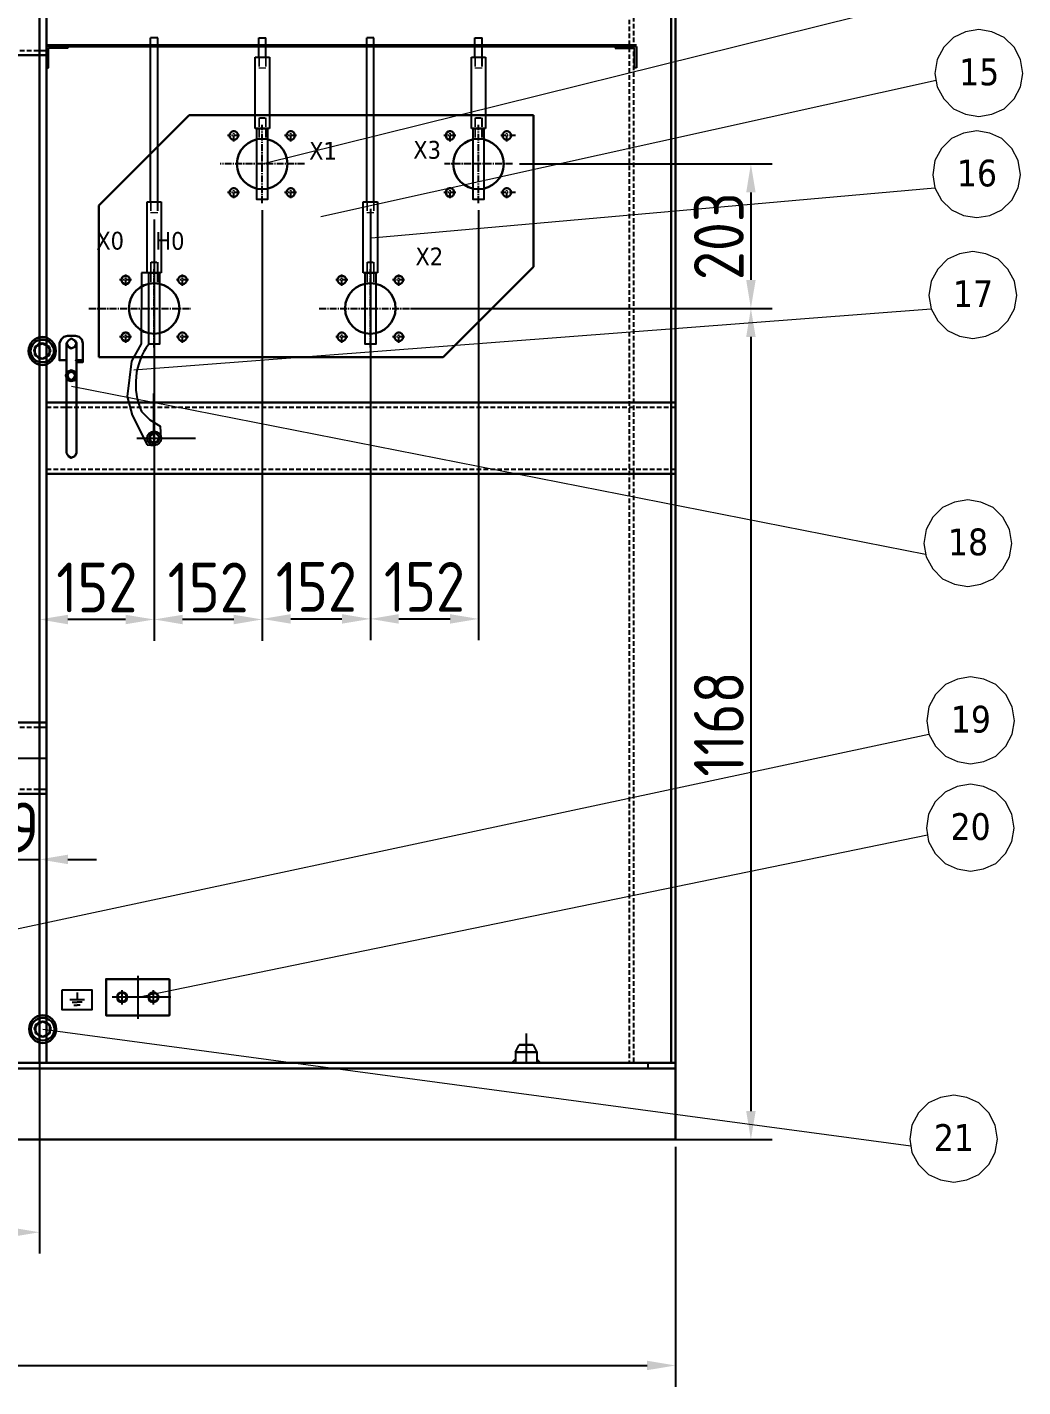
# Model space of a CAD drawing. Header units: millimetres. Extents: x 51831 to 122350, y -311274 to -161296.
# Drawn here: x 54587 to 55987, y -164582 to -162672 of the extents above; entities that cross this region are included whole.
import ezdxf

# ---------------------------------------------------------------- set-up
doc = ezdxf.new("R2010")
doc.units = ezdxf.units.MM
doc.header["$LTSCALE"] = 13
for name, pattern in [('CENTER', [50.8, 31.75, -6.35, 6.35, -6.35]), ('CENTER2', [1.125, 0.75, -0.125, 0.125, -0.125]), ('CENTERX2', [101.6, 63.5, -12.7, 12.7, -12.7]), ('DASHED', [0.75, 0.5, -0.25]), ('HIDDEN', [9.525, 6.35, -3.175]), ('虚线', [2, 1, -1])]:
    doc.linetypes.add(name, pattern=pattern)
doc.layers.get('0').update_dxf_attribs({"color": 1, "linetype": 'CENTER'})
for name, color, linetype in [('1', 4, 'Continuous'), ('3中心线层', 1, 'CENTER'), ('4', 2, 'HIDDEN'), ('4虚线层', 6, 'DASHED'), ('中心线', 1, 'CENTER2'), ('粗实线', 4, 'Continuous'), ('细实线', 2, 'Continuous')]:
    doc.layers.add(name, color=color, linetype=linetype)
for name, color, linetype, lineweight in [('标注、文本', 3, 'Continuous', 25), ('虚线层', 6, '虚线', 18), ('铁心', 3, 'Continuous', 0)]:
    doc.layers.add(name, color=color, linetype=linetype, lineweight=lineweight)
doc.styles.get("Standard").update_dxf_attribs({"font": 'gbenor.shx', "bigfont": 'gbcbig.shx'})
doc.styles.add('Tahoma$001', font='tahoma.ttf', dxfattribs={"height": 2.159784})
doc.dimstyles.new('1-15', dxfattribs={"dimscale": 20, "dimtxt": 3.5, "dimasz": 2, "dimexe": 1.5, "dimexo": 0.5, "dimgap": 0.5, "dimtad": 1, "dimtoh": 1, "dimdec": 1, "dimdsep": 46, "dimtxsty": 'Standard', "dimcen": 2.5, "dimclrd": 3, "dimclre": 3, "dimclrt": 3, "dimadec": 0, "dimazin": 2, "dimtfac": 1, "dimtdec": 1, "dimtmove": 0, "dimatfit": 2, "dimfxl": 1, "dimarcsym": 0})

# ---------------------------------------------------------------- blocks, each defined once
blk = doc.blocks.new('A$C3970166B')
at = {"layer": '标注、文本', "color": 4, "lineweight": 30}
for points in [[(20.3, 13.5), (18.6, 16.9), (16.1, 19.5), (12.7, 20.3), (9.3, 19.5), (6.8, 16.9), (5.1, 13.5), (6.8, 9.3), (9.3, 6.8), (12.7, 5.9), (16.1, 6.8), (18.6, 9.3)], [(19.5, 16.9), (12.7, 20.3), (5.9, 16.9), (5.9, 9.3), (12.7, 5.9), (19.5, 9.3)]]:
    blk.add_lwpolyline(points, close=True, dxfattribs=at)
for major_axis, ratio in [((0, 13.1), 0.967742), ((-11, 0), 0.961538)]:
    blk.add_ellipse((12.7, 13.1), major_axis=major_axis, ratio=ratio, start_param=0, end_param=6.283185, dxfattribs=at)
blk = doc.blocks.new('A$C33D96195')
at = {"layer": '标注、文本', "color": 4, "lineweight": 30}
for points in [[(30.5, 150.8), (27.9, 155.9), (24.1, 159.7), (19, 161), (14, 159.7), (10.2, 155.9), (7.6, 150.8), (10.2, 144.5), (14, 140.7), (19, 139.4), (24.1, 140.7), (27.9, 144.5)], [(29.2, 155.9), (19, 161), (8.9, 155.9), (8.9, 144.5), (19, 139.4), (29.2, 144.5)], [(67.3, 115.6), (66, 120.7), (59.7, 123.2), (54.6, 120.7), (52.1, 115.6), (54.6, 109.2), (59.7, 108), (66, 109.2)], [(66, 115.6), (63.5, 119.4), (59.7, 120.7), (55.9, 119.4), (54.6, 115.6), (55.9, 111.8), (59.7, 109.2), (63.5, 111.8)]]:
    blk.add_lwpolyline(points, close=True, dxfattribs=at)
for points in [[(54.6, 171.4), (49.5, 170.2), (45.7, 166.4), (43.2, 161.3)], [(53.3, 137.2), (43.2, 137.2), (43.2, 161.3)], [(67.3, 6.4), (67.3, 161.3), (64.8, 165.1), (59.7, 167.6), (55.9, 165.1), (53.3, 161.3), (55.9, 156.2), (59.7, 153.7), (64.8, 156.2), (67.3, 161.3)], [(53.3, 161.3), (53.3, 6.4)], [(54.6, 171.4), (66, 171.4)], [(76.2, 161.3), (74.9, 166.4), (71.1, 170.2), (66, 171.4)], [(76.2, 161.3), (76.2, 137.2), (66, 137.2), (76.2, 137.2), (76.2, 134.6), (66, 134.6)], [(53.3, 6.4), (55.9, 2.5), (59.7, 0), (64.8, 2.5), (67.3, 6.4)]]:
    blk.add_lwpolyline(points, dxfattribs=at)
for major_axis, ratio in [((0, 19.7), 0.967742), ((-16.5, 0), 0.961538)]:
    blk.add_ellipse((19, 150.2), major_axis=major_axis, ratio=ratio, start_param=0, end_param=6.283185, dxfattribs=at)
at = {"layer": '标注、文本', "xscale": 1.5, "yscale": 1.5, "zscale": 1.5}
blk.add_blockref('A$C3970166B', (0, 130.5), dxfattribs=at)
blk = doc.blocks.new('257561')
at = {"layer": '标注、文本'}
for p, q in [((856.87, 2219.06), (856.87, 2214.09)), ((851.69, 2214.09), (862.06, 2214.09)), ((853.4, 2212.22), (856.87, 2212.22)), ((854.71, 2210.17), (856.87, 2210.17)), ((860.35, 2212.22), (856.87, 2212.22)), ((859.04, 2210.17), (856.87, 2210.17))]:
    blk.add_line(p, q, dxfattribs=at)
blk = doc.blocks.new('*D1085')
at = {"layer": 'Defpoints', "color": 0, "transparency": 16777216}
for p in [(53488.7, -164234.9), (55498.7, -164234.9), (55498.7, -164552.3)]:
    blk.add_point(p, dxfattribs=at)
at = {"layer": '标注、文本', "color": 3, "lineweight": -2, "transparency": 16777216}
for p, q in [((53488.7, -164244.9), (53488.7, -164582.3)), ((55498.7, -164244.9), (55498.7, -164582.3)), ((53528.7, -164552.3), (55458.7, -164552.3))]:
    blk.add_line(p, q, dxfattribs=at)
at = {"layer": '标注、文本', "color": 3, "transparency": 16777216}
for points in [[(53528.7, -164545.6), (53528.7, -164558.9), (53488.7, -164552.3)], [(55458.7, -164545.6), (55458.7, -164558.9), (55498.7, -164552.3)]]:
    blk.add_solid(points, dxfattribs=at)
at = {"layer": '标注、文本', "color": 3, "transparency": 16777216, "insert": (54493.7, -164507.3), "char_height": 70, "attachment_point": 5}
blk.add_mtext('2010', dxfattribs=at)
blk = doc.blocks.new('*D1081')
at = {"layer": 'Defpoints', "color": 0, "transparency": 16777216}
for p in [(54604.5, -163249.3), (54514.7, -163329), (54604.5, -163841.2)]:
    blk.add_point(p, dxfattribs=at)
at = {"layer": '标注、文本', "color": 3, "lineweight": -2, "transparency": 16777216}
for p, q in [((54604.5, -163259.3), (54604.5, -163871.2)), ((54514.7, -163339), (54514.7, -163871.2)), ((54474.7, -163841.2), (54434.7, -163841.2)), ((54514.7, -163841.2), (54604.5, -163841.2)), ((54644.5, -163841.2), (54684.5, -163841.2))]:
    blk.add_line(p, q, dxfattribs=at)
at = {"layer": '标注、文本', "color": 3, "transparency": 16777216}
for points in [[(54474.7, -163834.5), (54474.7, -163847.8), (54514.7, -163841.2)], [(54644.5, -163834.5), (54644.5, -163847.8), (54604.5, -163841.2)]]:
    blk.add_solid(points, dxfattribs=at)
at = {"layer": '标注、文本', "color": 3, "transparency": 16777216, "insert": (54559.6, -163796.2), "char_height": 70, "attachment_point": 5}
blk.add_mtext('89', dxfattribs=at)
blk = doc.blocks.new('*D1090')
at = {"layer": 'Defpoints', "color": 0, "transparency": 16777216}
for p in [(54765.7, -163121.9), (54604.5, -163504), (54604.5, -163527.9)]:
    blk.add_point(p, dxfattribs=at)
at = {"layer": '标注、文本', "color": 3, "lineweight": -2, "transparency": 16777216}
for p, q in [((54765.7, -163131.9), (54765.7, -163534)), ((54604.5, -163517.9), (54604.5, -163474)), ((54725.7, -163504), (54644.5, -163504))]:
    blk.add_line(p, q, dxfattribs=at)
at = {"layer": '标注、文本', "color": 3, "transparency": 16777216}
for points in [[(54644.5, -163497.4), (54644.5, -163510.7), (54604.5, -163504)], [(54725.7, -163497.4), (54725.7, -163510.7), (54765.7, -163504)]]:
    blk.add_solid(points, dxfattribs=at)
at = {"layer": '标注、文本', "color": 3, "transparency": 16777216, "insert": (54685.1, -163459), "char_height": 70, "attachment_point": 5}
blk.add_mtext('152', dxfattribs=at)
blk = doc.blocks.new('*D1091')
at = {"layer": 'Defpoints', "color": 0, "transparency": 16777216}
for p in [(54765.7, -162931.9), (54917.7, -162918.9), (54765.7, -163504)]:
    blk.add_point(p, dxfattribs=at)
at = {"layer": '标注、文本', "color": 3, "lineweight": -2, "transparency": 16777216}
for p, q in [((54917.7, -162928.9), (54917.7, -163534)), ((54765.7, -162941.9), (54765.7, -163534)), ((54877.7, -163504), (54805.7, -163504))]:
    blk.add_line(p, q, dxfattribs=at)
at = {"layer": '标注、文本', "color": 3, "transparency": 16777216}
for points in [[(54805.7, -163497.4), (54805.7, -163510.7), (54765.7, -163504)], [(54877.7, -163497.4), (54877.7, -163510.7), (54917.7, -163504)]]:
    blk.add_solid(points, dxfattribs=at)
at = {"layer": '标注、文本', "color": 3, "transparency": 16777216, "insert": (54841.7, -163459), "char_height": 70, "attachment_point": 5}
blk.add_mtext('152', dxfattribs=at)
blk = doc.blocks.new('*D1092')
at = {"layer": 'Defpoints', "color": 0, "transparency": 16777216}
for p in [(54917.7, -162918.9), (55069.7, -162916.9), (55069.7, -163503.2)]:
    blk.add_point(p, dxfattribs=at)
at = {"layer": '标注、文本', "color": 3, "lineweight": -2, "transparency": 16777216}
for p, q in [((54917.7, -162928.9), (54917.7, -163533.2)), ((55069.7, -162926.9), (55069.7, -163533.2)), ((54957.7, -163503.2), (55029.7, -163503.2))]:
    blk.add_line(p, q, dxfattribs=at)
at = {"layer": '标注、文本', "color": 3, "transparency": 16777216}
for points in [[(54957.7, -163496.5), (54957.7, -163509.9), (54917.7, -163503.2)], [(55029.7, -163496.5), (55029.7, -163509.9), (55069.7, -163503.2)]]:
    blk.add_solid(points, dxfattribs=at)
at = {"layer": '标注、文本', "color": 3, "transparency": 16777216, "insert": (54993.7, -163458.2), "char_height": 70, "attachment_point": 5}
blk.add_mtext('152', dxfattribs=at)
blk = doc.blocks.new('*D1093')
at = {"layer": 'Defpoints', "color": 0, "transparency": 16777216}
for p in [(55221.7, -162918.9), (55069.7, -163116.9), (55221.7, -163503.2)]:
    blk.add_point(p, dxfattribs=at)
at = {"layer": '标注、文本', "color": 3, "lineweight": -2, "transparency": 16777216}
for p, q in [((55221.7, -162928.9), (55221.7, -163533.2)), ((55069.7, -163126.9), (55069.7, -163533.2)), ((55109.7, -163503.2), (55181.7, -163503.2))]:
    blk.add_line(p, q, dxfattribs=at)
at = {"layer": '标注、文本', "color": 3, "transparency": 16777216}
for points in [[(55109.7, -163496.5), (55109.7, -163509.9), (55069.7, -163503.2)], [(55181.7, -163496.5), (55181.7, -163509.9), (55221.7, -163503.2)]]:
    blk.add_solid(points, dxfattribs=at)
at = {"layer": '标注、文本', "color": 3, "transparency": 16777216, "insert": (55145.7, -163458.2), "char_height": 70, "attachment_point": 5}
blk.add_mtext('152', dxfattribs=at)
blk = doc.blocks.new('*D1082')
at = {"layer": 'Defpoints', "color": 0, "transparency": 16777216}
for p in [(55116.5, -163066.9), (55116.5, -164234.9), (55604.7, -164234.9)]:
    blk.add_point(p, dxfattribs=at)
at = {"layer": '标注、文本', "color": 3, "lineweight": -2, "transparency": 16777216}
for p, q in [((55126.5, -163066.9), (55634.7, -163066.9)), ((55604.7, -163106.9), (55604.7, -164194.9)), ((55126.5, -164234.9), (55634.7, -164234.9))]:
    blk.add_line(p, q, dxfattribs=at)
at = {"layer": '标注、文本', "color": 3, "transparency": 16777216}
for points in [[(55598.1, -163106.9), (55611.4, -163106.9), (55604.7, -163066.9)], [(55598.1, -164194.9), (55611.4, -164194.9), (55604.7, -164234.9)]]:
    blk.add_solid(points, dxfattribs=at)
at = {"layer": '标注、文本', "color": 3, "transparency": 16777216, "insert": (55559.7, -163650.9), "char_height": 70, "attachment_point": 5, "rotation": 90}
blk.add_mtext('1168', dxfattribs=at)
blk = doc.blocks.new('*D1095')
at = {"layer": 'Defpoints', "color": 0, "transparency": 16777216}
for p in [(55269.5, -162863.9), (55379.5, -163066.9), (55604.7, -163066.9)]:
    blk.add_point(p, dxfattribs=at)
at = {"layer": '标注、文本', "color": 3, "lineweight": -2, "transparency": 16777216}
for p, q in [((55279.5, -162863.9), (55634.7, -162863.9)), ((55604.7, -162903.9), (55604.7, -163026.9)), ((55389.5, -163066.9), (55634.7, -163066.9))]:
    blk.add_line(p, q, dxfattribs=at)
at = {"layer": '标注、文本', "color": 3, "transparency": 16777216}
for points in [[(55598.1, -162903.9), (55611.4, -162903.9), (55604.7, -162863.9)], [(55598.1, -163026.9), (55611.4, -163026.9), (55604.7, -163066.9)]]:
    blk.add_solid(points, dxfattribs=at)
at = {"layer": '标注、文本', "color": 3, "transparency": 16777216, "insert": (55559.7, -162965.4), "char_height": 70, "attachment_point": 5, "rotation": 90}
blk.add_mtext('203', dxfattribs=at)
blk = doc.blocks.new('*D1101')
at = {"layer": 'Defpoints', "color": 0, "transparency": 16777216}
for p in [(54121.7, -163585.4), (54604.5, -163585.4), (54604.5, -164365.1)]:
    blk.add_point(p, dxfattribs=at)
at = {"layer": '标注、文本', "color": 3, "lineweight": -2, "transparency": 16777216}
for p, q in [((54121.7, -163595.4), (54121.7, -164395.1)), ((54604.5, -163595.4), (54604.5, -164395.1)), ((54161.7, -164365.1), (54564.5, -164365.1))]:
    blk.add_line(p, q, dxfattribs=at)
at = {"layer": '标注、文本', "color": 3, "transparency": 16777216}
for points in [[(54161.7, -164358.4), (54161.7, -164371.7), (54121.7, -164365.1)], [(54564.5, -164358.4), (54564.5, -164371.7), (54604.5, -164365.1)]]:
    blk.add_solid(points, dxfattribs=at)
at = {"layer": '标注、文本', "color": 3, "transparency": 16777216, "insert": (54363.1, -164320.1), "char_height": 70, "attachment_point": 5}
blk.add_mtext('483', dxfattribs=at)

msp = doc.modelspace()

# ---------------------------------------------------------------- linework, layer by layer
for p, q in [((54913.703, -162713.902), (54921.703, -162713.902)), ((55217.703, -162713.902), (55225.703, -162713.902)), ((54913.703, -162798.902), (54921.703, -162798.902)), ((54913.703, -162813.902), (54921.703, -162813.902)), ((54913.703, -162813.902), (54921.703, -162813.902)), ((55217.703, -162798.902), (55225.703, -162798.902)), ((55217.703, -162813.902), (55225.703, -162813.902)), ((55217.703, -162813.902), (55225.703, -162813.902)), ((54761.703, -162916.902), (54769.703, -162916.902)), ((55065.703, -162916.902), (55073.703, -162916.902)), ((54761.703, -163001.902), (54769.703, -163001.902)), ((55065.703, -163001.902), (55073.703, -163001.902)), ((54761.703, -163016.902), (54769.703, -163016.902)), ((55065.703, -163016.902), (55073.703, -163016.902)), ((55065.703, -163016.902), (55073.703, -163016.902))]:
    msp.add_line(p, q)
at = {"layer": '1', "color": 1, "linetype": 'CENTERX2', "lineweight": -3, "ltscale": 0.1}
for p, q in [((54764.703, -163186.352), (54764.703, -163246.627)), ((54741.381, -163249.324), (54834.026, -163249.324)), ((54765.703, -163259.332), (54765.703, -163239.316)), ((53475.701, -163698.902), (54614.515, -163698.902)), ((54742.776, -164004.765), (54742.776, -164065.04)), ((54789.099, -164034.902), (54696.453, -164034.902)), ((54720.776, -164044.91), (54720.776, -164024.894)), ((54764.776, -164044.91), (54764.776, -164024.894)), ((55288.701, -164085.965), (55288.701, -164126.902))]:
    msp.add_line(p, q, dxfattribs=at)
at = {"layer": '3中心线层', "ltscale": 0.02}
for p, q in [((54877.703, -162832.111), (54877.703, -162816.299)), ((54957.703, -162832.111), (54957.703, -162816.299)), ((55181.703, -162832.111), (55181.703, -162816.299)), ((55261.703, -162832.111), (55261.703, -162816.299)), ((54885.891, -162823.902), (54869.063, -162823.902)), ((54965.891, -162823.902), (54949.063, -162823.902)), ((55189.891, -162823.902), (55173.063, -162823.902)), ((55273.582, -162823.902), (55253.063, -162823.902)), ((54885.891, -162903.902), (54869.063, -162903.902)), ((54877.703, -162912.111), (54877.703, -162896.299)), ((54965.891, -162903.902), (54949.063, -162903.902)), ((54957.703, -162912.111), (54957.703, -162896.299)), ((55189.891, -162903.902), (55173.063, -162903.902)), ((55181.703, -162912.111), (55181.703, -162896.299)), ((55273.582, -162903.902), (55253.063, -162903.902)), ((55261.703, -162912.111), (55261.703, -162896.299)), ((54733.891, -163026.902), (54717.063, -163026.902)), ((54725.703, -163035.111), (54725.703, -163019.299)), ((54813.891, -163026.902), (54797.063, -163026.902)), ((54805.703, -163035.111), (54805.703, -163019.299)), ((55037.891, -163026.902), (55021.063, -163026.902)), ((55029.703, -163035.111), (55029.703, -163019.299)), ((55117.891, -163026.902), (55101.063, -163026.902)), ((55109.703, -163035.111), (55109.703, -163019.299)), ((54725.703, -163115.111), (54725.703, -163099.299)), ((54805.703, -163115.111), (54805.703, -163099.299)), ((55029.703, -163115.111), (55029.703, -163099.299)), ((55109.703, -163115.111), (55109.703, -163099.299)), ((54733.891, -163106.902), (54717.063, -163106.902)), ((54813.891, -163106.902), (54797.063, -163106.902)), ((55037.891, -163106.902), (55021.063, -163106.902)), ((55117.891, -163106.902), (55101.063, -163106.902))]:
    msp.add_line(p, q, dxfattribs=at)
at = {"layer": '4'}
for p, q in [((55273.701, -164111.902), (55273.701, -164126.902)), ((55303.701, -164111.902), (55303.701, -164126.902))]:
    msp.add_line(p, q, dxfattribs=at)
at = {"layer": '4虚线层'}
for p, q in [((55433.701, -162232.152), (55433.701, -164126.902)), ((55439.701, -162228.152), (55439.701, -164126.902)), ((53494.701, -162704.662), (54614.515, -162704.662)), ((54614.515, -163205.824), (55498.701, -163205.824)), ((54614.515, -163292.824), (55498.701, -163292.824)), ((53494.701, -163655.402), (54614.515, -163655.402)), ((53494.701, -163742.402), (54614.515, -163742.402)), ((55298.701, -164101.902), (55278.701, -164101.902)), ((55403.701, -164126.902), (53527.701, -164126.902)), ((53527.701, -164126.902), (55459.701, -164126.902)), ((55459.701, -164134.902), (53527.701, -164134.902)), ((55459.701, -164126.902), (55459.701, -164134.902)), ((55459.701, -164234.902), (53527.701, -164234.902))]:
    msp.add_line(p, q, dxfattribs=at)
at = {"layer": '中心线'}
for p, q in [((54917.703, -162918.902), (54917.703, -162808.902)), ((55221.703, -162918.902), (55221.703, -162808.902)), ((54977.045, -162863.902), (54858.362, -162863.902)), ((55269.453, -162863.902), (55173.953, -162863.902)), ((54765.703, -163121.902), (54765.703, -163011.902)), ((55069.703, -163121.902), (55069.703, -163011.902)), ((54673.887, -163066.902), (54817.52, -163066.902)), ((54997.887, -163066.902), (55141.52, -163066.902))]:
    msp.add_line(p, q, dxfattribs=at)
at = {"layer": '标注、文本', "color": 4, "lineweight": 30}
for p, q in [((55492.701, -164126.902), (55492.701, -162084.934)), ((55498.701, -164134.902), (55498.701, -162084.934)), ((53494.701, -162711.162), (54614.515, -162711.162)), ((54614.515, -163199.324), (55498.701, -163199.324)), ((54614.515, -163299.324), (55498.701, -163299.324)), ((53494.701, -163648.902), (54614.515, -163648.902)), ((53494.701, -163748.902), (54614.515, -163748.902)), ((55303.701, -164111.902), (55273.701, -164111.902)), ((55298.701, -164101.902), (55278.701, -164101.902)), ((55498.701, -164126.902), (53488.701, -164126.902)), ((55498.701, -164134.902), (53488.701, -164134.902)), ((55498.701, -164234.902), (55498.701, -164134.902)), ((55498.701, -164234.902), (53488.701, -164234.902))]:
    msp.add_line(p, q, dxfattribs=at)
at = {"layer": '标注、文本'}
for p, q in [((54614.515, -162696.402), (55443.701, -162696.402)), ((54614.515, -162698.902), (55443.701, -162698.902)), ((54614.515, -162698.902), (54644.515, -162698.902)), ((54614.515, -162698.902), (54614.515, -162728.902)), ((54644.515, -162701.402), (54617.015, -162701.402)), ((54617.015, -162728.902), (54617.015, -162701.402)), ((54644.515, -162698.902), (54644.515, -162701.402)), ((54760.703, -162916.902), (54760.703, -162686.795)), ((54770.703, -162686.795), (54760.703, -162686.795)), ((54770.703, -162916.902), (54770.703, -162686.795)), ((54912.703, -162713.902), (54912.703, -162686.795)), ((54912.703, -162686.795), (54922.703, -162686.795)), ((54922.703, -162713.902), (54922.703, -162686.795)), ((55064.703, -162916.902), (55064.703, -162686.795)), ((55074.703, -162686.795), (55064.703, -162686.795)), ((55074.703, -162916.902), (55074.703, -162686.795)), ((55216.703, -162713.902), (55216.703, -162686.795)), ((55216.703, -162686.795), (55226.703, -162686.795)), ((55226.703, -162713.902), (55226.703, -162686.795)), ((55443.701, -162698.902), (55413.701, -162698.902)), ((55413.701, -162698.902), (55413.701, -162701.402)), ((55413.701, -162701.402), (55441.201, -162701.402)), ((55441.201, -162728.902), (55441.201, -162701.402)), ((55443.701, -162698.902), (55443.701, -162728.902)), ((54907.703, -162713.902), (54927.703, -162713.902)), ((54907.703, -162813.902), (54907.703, -162713.902)), ((54927.703, -162713.902), (54927.703, -162813.902)), ((55211.703, -162713.902), (55231.703, -162713.902)), ((55211.703, -162813.902), (55211.703, -162713.902)), ((55231.703, -162713.902), (55231.703, -162813.902)), ((54614.515, -162728.902), (54617.015, -162728.902)), ((55443.701, -162728.902), (55441.201, -162728.902)), ((54927.703, -162813.902), (54907.703, -162813.902)), ((55231.703, -162813.902), (55211.703, -162813.902)), ((54755.703, -162916.902), (54775.703, -162916.902)), ((54755.703, -163016.902), (54755.703, -162916.902)), ((54775.703, -162916.902), (54775.703, -163016.902)), ((55059.703, -162916.902), (55079.703, -162916.902)), ((55059.703, -163016.902), (55059.703, -162916.902)), ((55079.703, -162916.902), (55079.703, -163016.902)), ((54748.176, -163016.902), (54747.672, -163116.612)), ((54758.203, -163016.902), (54748.176, -163016.902)), ((54775.703, -163016.902), (54755.703, -163016.902)), ((55079.703, -163016.902), (55059.703, -163016.902)), ((54747.672, -163116.612), (54734.089, -163141.063)), ((54734.089, -163141.063), (54727.771, -163190.777)), ((54727.771, -163190.777), (54734.91, -163217.011)), ((55221.703, -163199.324), (55221.703, -163299.324)), ((54734.91, -163217.011), (54755.717, -163258.642)), ((54755.717, -163258.642), (54765.703, -163259.332)), ((55273.701, -164111.902), (55278.701, -164101.902)), ((55298.701, -164101.902), (55303.701, -164111.902)), ((55268.701, -164126.902), (55273.701, -164121.902)), ((55273.701, -164126.902), (55268.701, -164126.902)), ((55276.651, -164126.902), (55286.651, -164126.902)), ((55308.701, -164126.902), (55303.701, -164121.902)), ((55303.701, -164126.902), (55308.701, -164126.902))]:
    msp.add_line(p, q, dxfattribs=at)
msp.add_lwpolyline([(54775.703, -163249.324), (54774.502, -163232.926), (54760.119, -163223.956), (54748.099, -163211.891)], dxfattribs=at)
at = {"layer": '标注、文本', "color": 4, "lineweight": 30}
for points in [[(54787.276, -164009.402), (54698.276, -164009.402), (54698.276, -164060.402), (54787.276, -164060.402)], [(54620.508, -164078.926), (54617.968, -164073.846), (54614.158, -164070.036), (54609.078, -164068.766), (54603.998, -164070.036), (54600.188, -164073.846), (54597.648, -164078.926), (54600.188, -164085.276), (54603.998, -164089.086), (54609.078, -164090.356), (54614.158, -164089.086), (54617.968, -164085.276)], [(54619.238, -164073.846), (54609.078, -164068.766), (54598.918, -164073.846), (54598.918, -164085.276), (54609.078, -164090.356), (54619.238, -164085.276)]]:
    msp.add_lwpolyline(points, close=True, dxfattribs=at)
at = {"layer": '标注、文本'}
msp.add_lwpolyline([(54636.601, -164024.632), (54678.121, -164024.632), (54678.121, -164052.341), (54636.601, -164052.341)], close=True, dxfattribs=at)
msp.add_circle((54765.703, -163249.324), 10, dxfattribs=at)
at = {"layer": '标注、文本', "color": 4, "lineweight": 30}
for centre in [(54765.703, -163249.324), (54720.776, -164034.902), (54764.776, -164034.902)]:
    msp.add_circle(centre, 7, dxfattribs=at)
at = {"layer": '标注、文本'}
for centre, radius, start, end in [((54834.279, -163173.027), 94.538, 143.581922, 204.273732), ((54765.703, -163249.324), 6, 90, 0), ((54720.776, -164034.902), 6, 180, 90), ((54764.776, -164034.902), 6, 180, 90)]:
    msp.add_arc(centre, radius, start, end, dxfattribs=at)
at = {"layer": '标注、文本', "color": 4, "lineweight": 30}
for major_axis, ratio in [((0, 19.685), 0.967742), ((-16.51, 0), 0.961538)]:
    msp.add_ellipse((54609.078, -164079.561), major_axis=major_axis, ratio=ratio, start_param=0, end_param=6.283185, dxfattribs=at)
at = {"layer": '粗实线', "lineweight": 30}
for p, q in [((54604.515, -162084.934), (54604.515, -164126.902)), ((54614.515, -162084.934), (54614.515, -164126.902))]:
    msp.add_line(p, q, dxfattribs=at)
at = {"layer": '粗实线'}
for points in [[(54910.203, -162813.902), (54925.203, -162813.902), (54925.203, -162913.902), (54910.203, -162913.902)], [(55214.203, -162813.902), (55229.203, -162813.902), (55229.203, -162913.902), (55214.203, -162913.902)], [(54758.203, -163016.902), (54773.203, -163016.902), (54773.203, -163116.902), (54758.203, -163116.902)], [(55062.203, -163016.902), (55077.203, -163016.902), (55077.203, -163116.902), (55062.203, -163116.902)]]:
    msp.add_lwpolyline(points, close=True, dxfattribs=at)
at = {"layer": '粗实线', "lineweight": 30}
for centre, radius in [((54877.703, -162823.902), 6), ((54917.703, -162863.902), 35.5), ((54957.703, -162823.902), 6), ((55181.703, -162823.902), 6), ((55221.703, -162863.902), 35.5), ((55261.703, -162823.902), 6), ((54877.703, -162903.902), 6), ((54957.703, -162903.902), 6), ((55181.703, -162903.902), 6), ((55261.703, -162903.902), 6), ((54725.703, -163026.902), 6), ((54805.703, -163026.902), 6), ((55029.703, -163026.902), 6), ((55109.703, -163026.902), 6), ((54765.703, -163066.902), 35.5), ((55069.703, -163066.902), 35.5), ((54725.703, -163106.902), 6), ((54805.703, -163106.902), 6), ((55029.703, -163106.902), 6), ((55109.703, -163106.902), 6)]:
    msp.add_circle(centre, radius, dxfattribs=at)
at = {"layer": '细实线', "color": 4, "lineweight": 30}
for p, q in [((54815.203, -162795.402), (54688.203, -162922.402)), ((55299.203, -162795.402), (54815.203, -162795.402)), ((55299.203, -162795.402), (55299.203, -163008.402)), ((54688.203, -162922.402), (54688.203, -163135.402)), ((55172.203, -163135.402), (55299.203, -163008.402)), ((54688.203, -163135.402), (55172.203, -163135.402))]:
    msp.add_line(p, q, dxfattribs=at)
at = {"layer": '虚线层'}
for p, q in [((54912.703, -162713.902), (54912.703, -162728.902)), ((54912.703, -162713.902), (54922.703, -162713.902)), ((54913.262, -162713.902), (54913.262, -162728.902)), ((54922.145, -162713.902), (54922.145, -162728.902)), ((54922.703, -162713.902), (54922.703, -162728.902)), ((55216.703, -162713.902), (55216.703, -162728.902)), ((55216.703, -162713.902), (55226.703, -162713.902)), ((55217.262, -162713.902), (55217.262, -162728.902)), ((55226.145, -162713.902), (55226.145, -162728.902)), ((55226.703, -162713.902), (55226.703, -162728.902)), ((54912.703, -162728.902), (54922.703, -162728.902)), ((55216.703, -162728.902), (55226.703, -162728.902)), ((54912.703, -162798.902), (54912.703, -162813.902)), ((54912.703, -162813.902), (54912.703, -162828.902)), ((54912.703, -162813.902), (54922.703, -162813.902)), ((54913.262, -162798.902), (54913.262, -162813.902)), ((54913.262, -162813.902), (54913.262, -162828.902)), ((54922.145, -162798.902), (54922.145, -162813.902)), ((54922.145, -162813.902), (54922.145, -162828.902)), ((54922.703, -162798.902), (54922.703, -162813.902)), ((54922.703, -162813.902), (54922.703, -162828.902)), ((55216.703, -162798.902), (55216.703, -162813.902)), ((55216.703, -162813.902), (55216.703, -162828.902)), ((55216.703, -162813.902), (55226.703, -162813.902)), ((55217.262, -162798.902), (55217.262, -162813.902)), ((55217.262, -162813.902), (55217.262, -162828.902)), ((55226.145, -162798.902), (55226.145, -162813.902)), ((55226.145, -162813.902), (55226.145, -162828.902)), ((55226.703, -162798.902), (55226.703, -162813.902)), ((55226.703, -162813.902), (55226.703, -162828.902)), ((54912.703, -162828.902), (54922.703, -162828.902)), ((55216.703, -162828.902), (55226.703, -162828.902)), ((54760.703, -162916.902), (54760.703, -162931.902)), ((54760.703, -162916.902), (54770.703, -162916.902)), ((54760.703, -162931.902), (54770.703, -162931.902)), ((54761.262, -162916.902), (54761.262, -162931.902)), ((54770.145, -162916.902), (54770.145, -162931.902)), ((54770.703, -162916.902), (54770.703, -162931.902)), ((55064.703, -162916.902), (55064.703, -162931.902)), ((55064.703, -162916.902), (55074.703, -162916.902)), ((55064.703, -162931.902), (55074.703, -162931.902)), ((55065.262, -162916.902), (55065.262, -162931.902)), ((55074.145, -162916.902), (55074.145, -162931.902)), ((55074.703, -162916.902), (55074.703, -162931.902)), ((54760.703, -163001.902), (54760.703, -163016.902)), ((54761.262, -163001.902), (54761.262, -163016.902)), ((54770.145, -163001.902), (54770.145, -163016.902)), ((54770.703, -163001.902), (54770.703, -163016.902)), ((55064.703, -163001.902), (55064.703, -163016.902)), ((55065.262, -163001.902), (55065.262, -163016.902)), ((55074.145, -163001.902), (55074.145, -163016.902)), ((55074.703, -163001.902), (55074.703, -163016.902)), ((54760.703, -163016.902), (54760.703, -163031.902)), ((54760.703, -163016.902), (54770.703, -163016.902)), ((54761.262, -163016.902), (54761.262, -163031.902)), ((54770.145, -163016.902), (54770.145, -163031.902)), ((54770.703, -163016.902), (54770.703, -163031.902)), ((55064.703, -163016.902), (55064.703, -163031.902)), ((55064.703, -163016.902), (55074.703, -163016.902)), ((55065.262, -163016.902), (55065.262, -163031.902)), ((55074.145, -163016.902), (55074.145, -163031.902)), ((55074.703, -163016.902), (55074.703, -163031.902)), ((54760.703, -163031.902), (54770.703, -163031.902)), ((55064.703, -163031.902), (55074.703, -163031.902))]:
    msp.add_line(p, q, dxfattribs=at)
at = {"layer": '铁心'}
for points in [[(54917.703, -162863.902), (55866.536, -162628.227), (55866.536, -162628.227)], [(54999.936, -162937.949), (55865.03, -162746.202), (55865.03, -162746.202)], [(55071.18, -162967.683), (55863.448, -162897.68), (55863.448, -162897.68)], [(54737.074, -163153.022), (55857.958, -163067.375), (55857.958, -163067.375)], [(54649.744, -163176.258), (55850.328, -163412.13), (55850.328, -163412.13)], [(54111.732, -164037.108), (55854.941, -163665.124), (55854.941, -163665.124)], [(54742.776, -164034.902), (55853.063, -163806.688), (55853.063, -163806.688)], [(54609.078, -164079.561), (55829.567, -164243.692), (55829.567, -164243.692)]]:
    msp.add_lwpolyline(points, dxfattribs=at)
for points in [[(55987.011, -162736.866), (55983.698, -162716.987), (55974.663, -162699.819), (55960.808, -162685.965), (55943.64, -162678.435), (55925.268, -162675.122), (55906.594, -162678.435), (55889.728, -162685.965), (55875.873, -162699.819), (55866.536, -162716.987), (55863.524, -162736.866), (55866.536, -162755.539), (55875.873, -162772.406), (55889.728, -162786.26), (55906.594, -162794.091), (55925.268, -162797.103), (55943.64, -162794.091), (55960.808, -162786.26), (55974.663, -162772.406), (55983.698, -162755.539)], [(55983.923, -162879.007), (55980.61, -162859.128), (55971.575, -162841.96), (55957.72, -162828.106), (55940.552, -162820.576), (55922.18, -162817.263), (55903.506, -162820.576), (55886.64, -162828.106), (55872.785, -162841.96), (55863.448, -162859.128), (55860.436, -162879.007), (55863.448, -162897.68), (55872.785, -162914.547), (55886.64, -162928.401), (55903.506, -162936.232), (55922.18, -162939.244), (55940.552, -162936.232), (55957.72, -162928.401), (55971.575, -162914.547), (55980.61, -162897.68)], [(55978.433, -163048.702), (55975.12, -163028.823), (55966.084, -163011.655), (55952.229, -162997.801), (55935.062, -162990.271), (55916.689, -162986.958), (55898.016, -162990.271), (55881.149, -162997.801), (55867.295, -163011.655), (55857.958, -163028.823), (55854.946, -163048.702), (55857.958, -163067.375), (55867.295, -163084.242), (55881.149, -163098.096), (55898.016, -163105.927), (55916.689, -163108.939), (55935.062, -163105.927), (55952.229, -163098.096), (55966.084, -163084.242), (55975.12, -163067.375)], [(55971.436, -163397.386), (55968.123, -163377.507), (55959.088, -163360.34), (55945.233, -163346.485), (55928.065, -163338.955), (55909.693, -163335.642), (55891.019, -163338.955), (55874.153, -163346.485), (55860.298, -163360.34), (55850.961, -163377.507), (55847.95, -163397.386), (55850.961, -163416.059), (55860.298, -163432.926), (55874.153, -163446.781), (55891.019, -163454.611), (55909.693, -163457.623), (55928.065, -163454.611), (55945.233, -163446.781), (55959.088, -163432.926), (55968.123, -163416.059)], [(55975.416, -163646.451), (55972.103, -163626.572), (55963.067, -163609.405), (55949.212, -163595.55), (55932.045, -163588.02), (55913.672, -163584.707), (55894.999, -163588.02), (55878.132, -163595.55), (55864.278, -163609.405), (55854.941, -163626.572), (55851.929, -163646.451), (55854.941, -163665.124), (55864.278, -163681.991), (55878.132, -163695.846), (55894.999, -163703.676), (55913.672, -163706.688), (55932.045, -163703.676), (55949.212, -163695.846), (55963.067, -163681.991), (55972.103, -163665.124)], [(55975.044, -163797.351), (55971.731, -163777.472), (55962.696, -163760.305), (55948.841, -163746.45), (55931.673, -163738.92), (55913.301, -163735.607), (55894.627, -163738.92), (55877.761, -163746.45), (55863.906, -163760.305), (55854.569, -163777.472), (55851.558, -163797.351), (55854.569, -163816.024), (55863.906, -163832.891), (55877.761, -163846.745), (55894.627, -163854.576), (55913.301, -163857.588), (55931.673, -163854.576), (55948.841, -163846.745), (55962.696, -163832.891), (55971.731, -163816.024)], [(55951.548, -164234.355), (55948.235, -164214.477), (55939.199, -164197.309), (55925.345, -164183.454), (55908.177, -164175.925), (55889.804, -164172.612), (55871.131, -164175.925), (55854.264, -164183.454), (55840.41, -164197.309), (55831.073, -164214.477), (55828.061, -164234.355), (55831.073, -164253.029), (55840.41, -164269.895), (55854.264, -164283.75), (55871.131, -164291.581), (55889.804, -164294.593), (55908.177, -164291.581), (55925.345, -164283.75), (55939.199, -164269.895), (55948.235, -164253.029)]]:
    msp.add_lwpolyline(points, close=True, dxfattribs=at)

# ---------------------------------------------------------------- block references
at = {"layer": '标注、文本'}
msp.add_blockref('A$C33D96195', (54589.312, -163276.912), dxfattribs=at)
for name, p, xscale, yscale, zscale in [('257561', (52943.634, -168466.343), 2, 2, 2), ('A$C3970166B', (54590.028, -164099.246), 1.5, 1.5, 1.5)]:
    msp.add_blockref(name, p, dxfattribs=dict(at, xscale=xscale, yscale=yscale, zscale=zscale))

# ---------------------------------------------------------------- texts
at = {"layer": '标注、文本', "style": 'Tahoma$001'}
for s, p in [('X1', (54983.651, -162858.012)), ('X3', (55129.992, -162856.548)), ('X0', (54684.356, -162984.2)), ('H0', (54767.453, -162984.509)), ('X2', (55133.089, -163006.401))]:
    msp.add_text(s, height=25, dxfattribs=at).set_placement(p)
at = {"layer": '铁心', "style": 'Tahoma$001'}
for s, p in [('15', (55897.373, -162753.287)), ('16', (55894.285, -162895.428)), ('17', (55888.795, -163065.123)), ('18', (55881.798, -163413.808)), ('19', (55885.778, -163662.873)), ('20', (55885.406, -163813.773)), ('21', (55861.91, -164250.777))]:
    msp.add_text(s, height=37.5893, dxfattribs=at).set_placement(p)

# ---------------------------------------------------------------- dimensions: what is measured, and where the dimension line sits
at = {"layer": '标注、文本'}
for base, p1, p2, picture, middle in [((55604.74, -163066.902), (55269.453, -162863.902), (55379.453, -163066.902), '*D1095', (55559.74, -162965.402)), ((55604.74, -164234.902), (55116.52, -163066.902), (55116.52, -164234.902), '*D1082', (55559.74, -163650.902))]:
    dim = msp.add_linear_dim(base=base, p1=p1, p2=p2, angle=90, dimstyle='1-15', dxfattribs=at)
    dim.commit()
    dim.dimension.update_dxf_attribs({"geometry": picture, "text_midpoint": middle})
for base, p1, p2, picture, middle in [((54765.703, -163504.047), (54917.703, -162918.902), (54765.703, -162931.902), '*D1091', (54841.703, -163459.047)), ((55069.703, -163503.194), (54917.703, -162918.902), (55069.703, -162916.902), '*D1092', (54993.703, -163458.194)), ((55221.703, -163503.194), (55069.703, -163116.902), (55221.703, -162918.902), '*D1093', (55145.703, -163458.194)), ((55498.701, -164552.266), (53488.701, -164234.902), (55498.701, -164234.902), '*D1085', (54493.701, -164507.266))]:
    dim = msp.add_linear_dim(base=base, p1=p1, p2=p2, dimstyle='1-15', dxfattribs=at)
    dim.commit()
    dim.dimension.update_dxf_attribs({"geometry": picture, "text_midpoint": middle})
for base, p1, p2, text, picture, middle in [((54604.515, -163504.047), (54765.703, -163121.902), (54604.515, -163527.902), '152', '*D1090', (54685.109, -163504.047)), ((54604.515, -163841.157), (54514.701, -163328.994), (54604.515, -163249.324), '89', '*D1081', (54559.608, -163841.157))]:
    dim = msp.add_linear_dim(base=base, p1=p1, p2=p2, text=text, dimstyle='1-15', dxfattribs=at)
    dim.commit()
    dim.dimension.update_dxf_attribs({"geometry": picture, "text_midpoint": middle, "dimtype": 160})
dim = msp.add_linear_dim(base=(54604.515, -164365.059), p1=(54121.701, -163585.402), p2=(54604.515, -163585.402), text='483', dimstyle='1-15', dxfattribs=at)
dim.commit()
dim.dimension.update_dxf_attribs({"geometry": '*D1101', "text_midpoint": (54363.108, -164320.059)})

doc.saveas('drawing.dxf')
